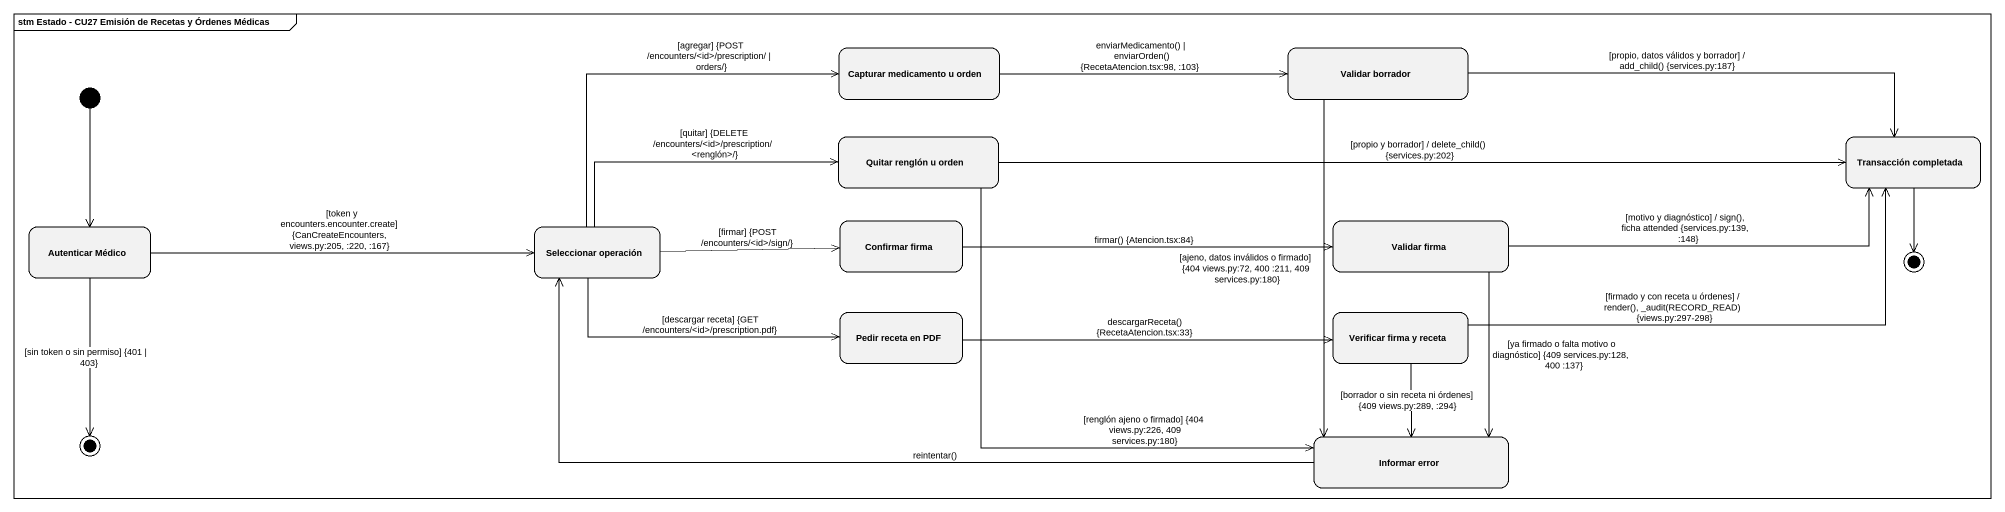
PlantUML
@startuml
mainframe stm Estado - CU27 Emisión de Recetas y Órdenes Médicas
hide empty description
state "Capturar medicamento u orden" as Capturar_medicamento_u_orden
state "Validar borrador" as Validar_borrador
state "Quitar renglón u orden" as Quitar_renglón_u_orden
state "Transacción completada" as Transacción_completada
state "Autenticar Médico" as Autenticar_Médico
state "Seleccionar operación" as Seleccionar_operación
state "Confirmar firma" as Confirmar_firma
state "Validar firma" as Validar_firma
state final1 <<end>>
state "Pedir receta en PDF" as Pedir_receta_en_PDF
state "Verificar firma y receta" as Verificar_firma_y_receta
state final2 <<end>>
state "Informar error" as Informar_error
[*] --> Autenticar_Médico
Capturar_medicamento_u_orden -right-> Validar_borrador : enviarMedicamento() | enviarOrden() {RecetaAtencion.tsx:98, :103}
Validar_borrador -right-> Transacción_completada : [propio, datos válidos y borrador] / add_child() {services.py:187}
Validar_borrador --> Informar_error : [ajeno, datos inválidos o firmado] {404 views.py:72, 400 :211, 409 services.py:180}
Quitar_renglón_u_orden -right-> Transacción_completada : [propio y borrador] / delete_child() {services.py:202}
Quitar_renglón_u_orden --> Informar_error : [renglón ajeno o firmado] {404 views.py:226, 409 services.py:180}
Transacción_completada --> final1
Autenticar_Médico -right-> Seleccionar_operación : [token y encounters.encounter.create] {CanCreateEncounters, views.py:205, :220, :167}
Autenticar_Médico --> final2 : [sin token o sin permiso] {401 | 403}
Seleccionar_operación -right-> Capturar_medicamento_u_orden : [agregar] {POST /encounters/<id>/prescription/ | orders/}
Seleccionar_operación -right-> Quitar_renglón_u_orden : [quitar] {DELETE /encounters/<id>/prescription/<renglón>/}
Seleccionar_operación -right-> Confirmar_firma : [firmar] {POST /encounters/<id>/sign/}
Seleccionar_operación -right-> Pedir_receta_en_PDF : [descargar receta] {GET /encounters/<id>/prescription.pdf}
Confirmar_firma -right-> Validar_firma : firmar() {Atencion.tsx:84}
Validar_firma -right-> Transacción_completada : [motivo y diagnóstico] / sign(), ficha attended {services.py:139, :148}
Validar_firma --> Informar_error : [ya firmado o falta motivo o diagnóstico] {409 services.py:128, 400 :137}
Pedir_receta_en_PDF -right-> Verificar_firma_y_receta : descargarReceta() {RecetaAtencion.tsx:33}
Verificar_firma_y_receta -right-> Transacción_completada : [firmado y con receta u órdenes] / render(), _audit(RECORD_READ) {views.py:297-298}
Verificar_firma_y_receta --> Informar_error : [borrador o sin receta ni órdenes] {409 views.py:289, :294}
Informar_error -left-> Seleccionar_operación : reintentar()
@enduml
